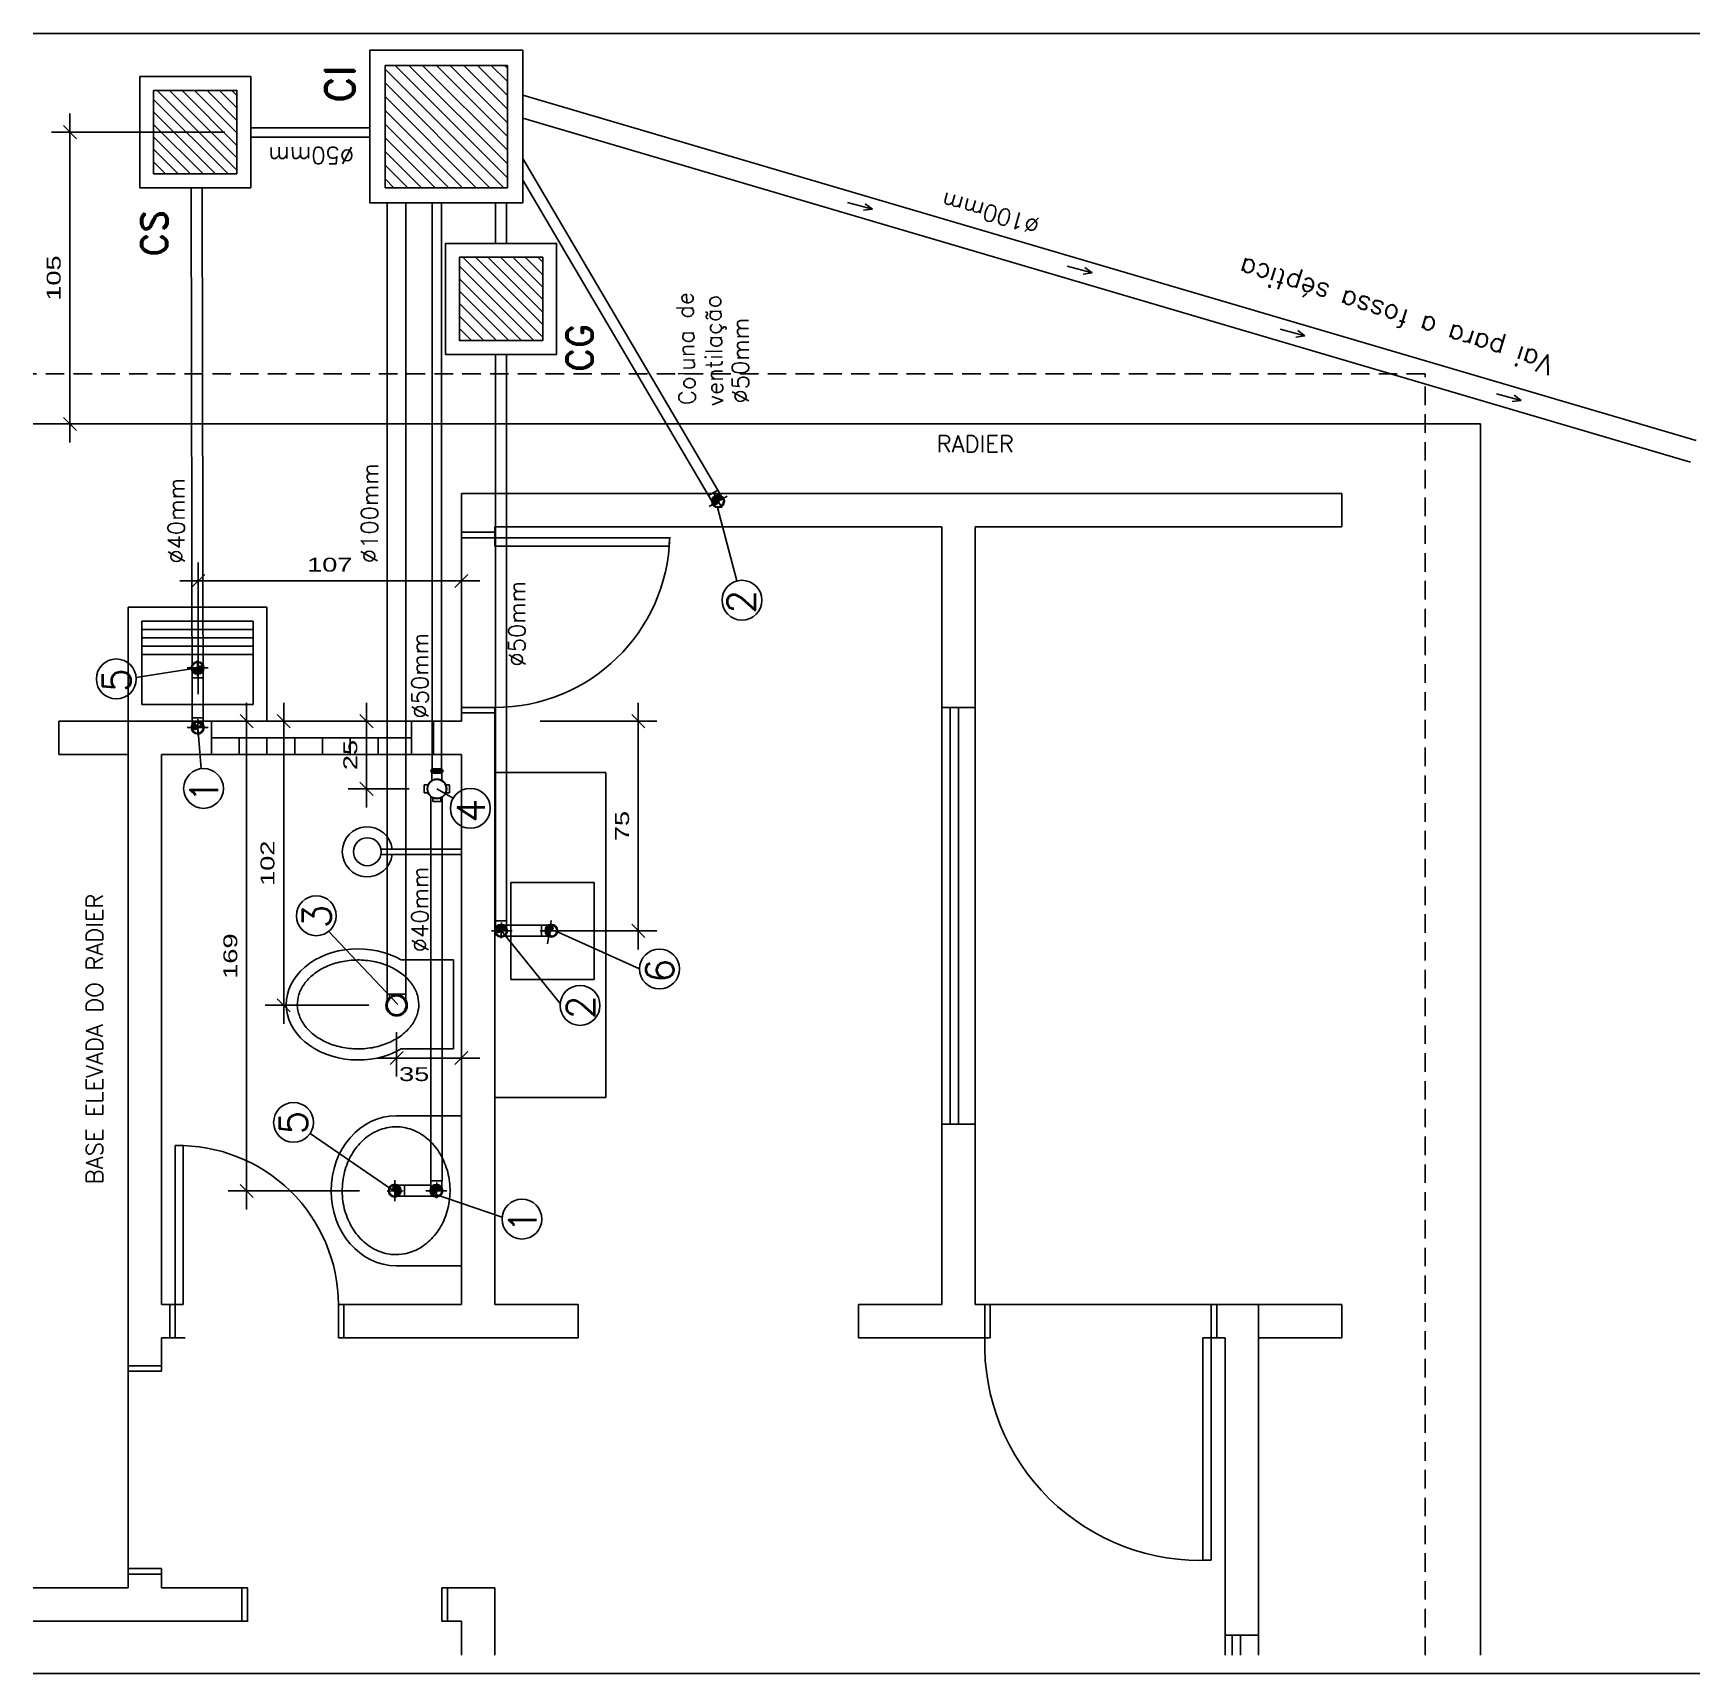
# Model space of a CAD drawing. Header units: millimetres. Extents: x 379 to 8329, y 269 to 4802.
# Drawn here: x 4837 to 5737, y 269 to 1154 of the extents above; entities that cross this region are included whole.
import ezdxf

# ---------------------------------------------------------------- set-up
doc = ezdxf.new("R2010")
doc.units = ezdxf.units.MM
doc.header["$LTSCALE"] = 20
doc.header["$MEASUREMENT"] = 0
doc.linetypes.add('DASHED', pattern=[0.75, 0.5, -0.25])
for name, color, linetype in [('1', 7, 'Continuous'), ('ARQ-2', 2, 'Continuous'), ('ARQ-SIMB', 2, 'Continuous'), ('Cotas', 7, 'Continuous'), ('FINA', 1, 'Continuous'), ('HID-2', 2, 'Continuous'), ('SAN-1', 1, 'Continuous'), ('SAN-SIMB', 2, 'Continuous'), ('SAN-TXT', 9, 'Continuous'), ('Texto', 2, 'Continuous'), ('TIGRECAD', 2, 'Continuous'), ('TINTERNO', 9, 'Continuous')]:
    doc.layers.add(name, color=color, linetype=linetype)
doc.styles.add('BUILD', font='romand.shx')
doc.styles.add('REGUA100', font='arial.ttf', dxfattribs={"width": 1.4})
doc.styles.add('ROMANS', font='romans.shx')
doc.dimstyles.new('ISO-25', dxfattribs={"dimscale": 5, "dimtxt": 1.5, "dimasz": 0.01, "dimexe": 2, "dimexo": 3, "dimgap": 0.98, "dimtad": 1, "dimrnd": 0.5, "dimtxsty": 'REGUA100', "dimblk1": 'COTATR', "dimblk2": 'COTATR', "dimsah": 1, "dimcen": 4, "dimdle": 4, "dimclrd": 1, "dimclre": 1, "dimclrt": 2, "dimaunit": 1, "dimadec": 0, "dimazin": 0, "dimtfac": 1, "dimtofl": 0, "dimtmove": 2, "dimatfit": 3, "dimldrblk": 'COTATR', "dimfxl": 1, "dimarcsym": 0})

# ---------------------------------------------------------------- blocks, each defined once
blk = doc.blocks.new('COTATR')
at = {"color": 6}
blk.add_line((-71, -71), (71, 71), dxfattribs=at)
at = {"color": 0, "linetype": 'ByBlock'}
blk.add_line((0, 0), (200, 0), dxfattribs=at)
blk = doc.blocks.new('*D209')
at = {"layer": '1', "color": 1, "lineweight": -2, "transparency": 16777216}
for p, q in [((5039.81, 782.88), (5006.8, 782.88)), ((5016.8, 746.39), (5016.8, 782.83)), ((5039.81, 746.34), (5006.8, 746.34))]:
    blk.add_line(p, q, dxfattribs=at)
at = {"layer": 'DEFPOINTS', "color": 0, "transparency": 16777216}
for p in [(5016.8, 782.88), (5054.81, 782.88), (5054.81, 746.34)]:
    blk.add_point(p, dxfattribs=at)
at = {"layer": '1', "color": 1, "lineweight": -2, "transparency": 16777216, "xscale": 0.05, "yscale": 0.05, "zscale": 0.05}
for p, rotation in [((5016.8, 782.88), 90), ((5016.8, 746.34), 270)]:
    blk.add_blockref('COTATR', p, dxfattribs=dict(at, rotation=rotation))
at = {"layer": '1', "color": 2, "transparency": 16777216, "insert": (5008.07, 764.61), "char_height": 7.5, "attachment_point": 5, "rotation": 90, "style": 'REGUA100'}
blk.add_mtext('25', dxfattribs=at)
blk = doc.blocks.new('*D210')
at = {"layer": '1', "color": 1, "lineweight": -2, "transparency": 16777216}
for p, q in [((4925.88, 797.45), (4925.88, 868.62)), ((5068.03, 797.45), (5068.03, 868.62)), ((4925.93, 858.62), (5067.98, 858.62))]:
    blk.add_line(p, q, dxfattribs=at)
at = {"layer": 'DEFPOINTS', "color": 0, "transparency": 16777216}
for p in [(5068.03, 858.62), (4925.88, 782.45), (5068.03, 782.45)]:
    blk.add_point(p, dxfattribs=at)
at = {"layer": '1', "color": 1, "lineweight": -2, "transparency": 16777216, "xscale": 0.05, "yscale": 0.05, "zscale": 0.05, "rotation": 180}
blk.add_blockref('COTATR', (4925.88, 858.62), dxfattribs=at)
at = {"layer": '1', "color": 1, "lineweight": -2, "transparency": 16777216, "xscale": 0.05, "yscale": 0.05, "zscale": 0.05}
blk.add_blockref('COTATR', (5068.03, 858.62), dxfattribs=at)
at = {"layer": '1', "color": 2, "transparency": 16777216, "insert": (4996.95, 867.35), "char_height": 7.5, "attachment_point": 5, "style": 'REGUA100'}
blk.add_mtext('107', dxfattribs=at)
blk = doc.blocks.new('*D211')
at = {"layer": '1', "color": 1, "lineweight": -2, "transparency": 16777216}
for p, q in [((5012.99, 782.88), (4942.01, 782.88)), ((4952.01, 529.28), (4952.01, 782.83)), ((5012.99, 529.23), (4942.01, 529.23))]:
    blk.add_line(p, q, dxfattribs=at)
at = {"layer": 'DEFPOINTS', "color": 0, "transparency": 16777216}
for p in [(4952.01, 782.88), (5027.99, 782.88), (5027.99, 529.23)]:
    blk.add_point(p, dxfattribs=at)
at = {"layer": '1', "color": 1, "lineweight": -2, "transparency": 16777216, "xscale": 0.05, "yscale": 0.05, "zscale": 0.05}
for p, rotation in [((4952.01, 782.88), 90), ((4952.01, 529.23), 270)]:
    blk.add_blockref('COTATR', p, dxfattribs=dict(at, rotation=rotation))
at = {"layer": '1', "color": 2, "transparency": 16777216, "insert": (4943.28, 656.05), "char_height": 7.5, "attachment_point": 5, "rotation": 90, "style": 'REGUA100'}
blk.add_mtext('169', dxfattribs=at)
blk = doc.blocks.new('*D212')
at = {"layer": '1', "color": 1, "lineweight": -2, "transparency": 16777216}
for p, q in [((5110.5, 782.88), (5173.59, 782.88)), ((5163.59, 669.74), (5163.59, 782.83)), ((5110.5, 669.69), (5173.59, 669.69))]:
    blk.add_line(p, q, dxfattribs=at)
at = {"layer": 'DEFPOINTS', "color": 0, "transparency": 16777216}
for p in [(5095.5, 782.88), (5163.59, 782.88), (5095.5, 669.69)]:
    blk.add_point(p, dxfattribs=at)
at = {"layer": '1', "color": 1, "lineweight": -2, "transparency": 16777216, "xscale": 0.05, "yscale": 0.05, "zscale": 0.05}
for p, rotation in [((5163.59, 782.88), 90), ((5163.59, 669.69), 270)]:
    blk.add_blockref('COTATR', p, dxfattribs=dict(at, rotation=rotation))
at = {"layer": '1', "color": 2, "transparency": 16777216, "insert": (5154.88, 726.28), "char_height": 7.5, "attachment_point": 5, "rotation": 90, "style": 'REGUA100'}
blk.add_mtext('75', dxfattribs=at)
blk = doc.blocks.new('*D213')
at = {"layer": '1', "color": 1, "lineweight": -2, "transparency": 16777216}
for p, q in [((5018.03, 782.88), (4962.07, 782.88)), ((4972.07, 629.55), (4972.07, 782.83)), ((5018.03, 629.5), (4962.07, 629.5))]:
    blk.add_line(p, q, dxfattribs=at)
at = {"layer": 'DEFPOINTS', "color": 0, "transparency": 16777216}
for p in [(4972.07, 782.88), (5033.03, 782.88), (5033.03, 629.5)]:
    blk.add_point(p, dxfattribs=at)
at = {"layer": '1', "color": 1, "lineweight": -2, "transparency": 16777216, "xscale": 0.05, "yscale": 0.05, "zscale": 0.05}
for p, rotation in [((4972.07, 782.88), 90), ((4972.07, 629.5), 270)]:
    blk.add_blockref('COTATR', p, dxfattribs=dict(at, rotation=rotation))
at = {"layer": '1', "color": 2, "transparency": 16777216, "insert": (4963.34, 706.19), "char_height": 7.5, "attachment_point": 5, "rotation": 90, "style": 'REGUA100'}
blk.add_mtext('102', dxfattribs=at)
blk = doc.blocks.new('*D214')
at = {"layer": '1', "color": 1, "lineweight": -2, "transparency": 16777216}
for p, q in [((5033.03, 614.96), (5033.03, 591.01)), ((5068.03, 614.96), (5068.03, 591.01)), ((5033.08, 601.01), (5067.98, 601.01))]:
    blk.add_line(p, q, dxfattribs=at)
at = {"layer": 'DEFPOINTS', "color": 0, "transparency": 16777216}
for p in [(5033.03, 629.96), (5068.03, 629.96), (5068.03, 601.01)]:
    blk.add_point(p, dxfattribs=at)
at = {"layer": '1', "color": 1, "lineweight": -2, "transparency": 16777216, "xscale": 0.05, "yscale": 0.05, "zscale": 0.05, "rotation": 180}
blk.add_blockref('COTATR', (5033.03, 601.01), dxfattribs=at)
at = {"layer": '1', "color": 1, "lineweight": -2, "transparency": 16777216, "xscale": 0.05, "yscale": 0.05, "zscale": 0.05}
blk.add_blockref('COTATR', (5068.03, 601.01), dxfattribs=at)
at = {"layer": '1', "color": 2, "transparency": 16777216, "insert": (5042.53, 592.28), "char_height": 7.5, "attachment_point": 5, "style": 'REGUA100'}
blk.add_mtext('35', dxfattribs=at)
blk = doc.blocks.new('*D215')
at = {"layer": '1', "color": 1, "lineweight": -2, "transparency": 16777216}
for p, q in [((4940.28, 1100.96), (4846.61, 1100.96)), ((4856.61, 1100.91), (4856.61, 943.43)), ((4940.28, 943.38), (4846.61, 943.38))]:
    blk.add_line(p, q, dxfattribs=at)
at = {"layer": 'DEFPOINTS', "color": 0, "transparency": 16777216}
for p in [(4955.28, 1100.96), (4856.61, 943.38), (4955.28, 943.38)]:
    blk.add_point(p, dxfattribs=at)
at = {"layer": '1', "color": 1, "lineweight": -2, "transparency": 16777216, "xscale": 0.05, "yscale": 0.05, "zscale": 0.05}
for p, rotation in [((4856.61, 1100.96), 90), ((4856.61, 943.38), 270)]:
    blk.add_blockref('COTATR', p, dxfattribs=dict(at, rotation=rotation))
at = {"layer": '1', "color": 2, "transparency": 16777216, "insert": (4847.88, 1022.17), "char_height": 7.5, "attachment_point": 5, "rotation": 90, "style": 'REGUA100'}
blk.add_mtext('105', dxfattribs=at)
blk = doc.blocks.new('j9n100s')
at = {"layer": 'TIGRECAD'}
for p, q in [((27.3, 50.8), (60, 50.8)), ((27.3, -50.8), (60, -50.8))]:
    blk.add_line(p, q, dxfattribs=at)
blk.add_circle((0, 0), 53.2, dxfattribs=at)
for start, end in [(61.78498, 298.21502), (298.21502, 61.78498)]:
    blk.add_arc((0, 0), 57.7, start, end, dxfattribs=at)
at = {"layer": 'TINTERNO'}
blk.add_line((60, -50.8), (60, 50.8), dxfattribs=at)
blk.add_circle((0, 0), 51, dxfattribs=at)
blk = doc.blocks.new('csn105cp')
at = {"layer": 'TIGRECAD'}
for p, q in [((-68.8, -21.8), (-68.8, 21.8)), ((-49, 21.8), (-68.8, 21.8)), ((21.8, 68.8), (-21.8, 68.8)), ((-21.8, 49), (-21.8, 68.8)), ((21.8, 49), (21.8, 68.8)), ((45.3, 27.1), (84.9, 27.1)), ((85.2, 27.3), (84.9, 27.1)), ((89.7, 27.3), (85.2, 27.3)), ((91, 30.9), (90.7, 28.3)), ((100.7, 31.8), (92, 31.8)), ((92, -30.8), (92, 30.8)), ((100.7, 30.8), (100.7, -30.8)), ((101.7, 31.1), (102.5, 28.1)), ((107.8, 27.3), (103.4, 27.3)), ((107.8, -27.4), (107.8, 27.3)), ((-49, -21.8), (-68.8, -21.8)), ((-21.8, -49), (-21.8, -68.8)), ((21.8, -68.8), (-21.8, -68.8)), ((21.8, -49), (21.8, -68.8)), ((45.3, -27.2), (84.9, -27.2)), ((85.2, -27.4), (84.9, -27.2)), ((89.7, -27.4), (85.2, -27.4)), ((91, -30.9), (90.7, -28.3)), ((100.7, -31.8), (92, -31.8)), ((101.7, -31.1), (102.5, -28.1)), ((107.8, -27.4), (103.4, -27.4))]:
    blk.add_line(p, q, dxfattribs=at)
blk.add_circle((0, 0), 52.8, dxfattribs=at)
for centre, radius, start, end in [((-49, 23.3), 1.5, 270, 334.58969), ((-23.3, 49), 1.5, 295.41031, 0), ((23.3, 49), 1.5, 180, 244.58969), ((89.7, 28.4), 1, 270, 355), ((92, 30.8), 1, 90, 175), ((100.7, 30.8), 1, 15, 90), ((103.4, 28.4), 1, 195, 270), ((-49, -23.3), 1.5, 25.41031, 90), ((-23.3, -49), 1.5, 0, 64.58969), ((23.3, -49), 1.5, 115.41031, 180), ((89.7, -28.4), 1, 5, 90), ((92, -30.8), 1, 185, 270), ((100.7, -30.8), 1, 270, 345), ((103.4, -28.4), 1, 90, 165)]:
    blk.add_arc(centre, radius, start, end, dxfattribs=at)
at = {"layer": 'TINTERNO'}
for p, q in [((84.9, 27.1), (84.9, 0)), ((84.9, -27.2), (84.9, 0)), ((85.2, 27.3), (85.2, 0)), ((85.2, -27.4), (85.2, 0)), ((90.7, 27.3), (90.7, -27.4)), ((102.7, 27.3), (102.7, -27.4))]:
    blk.add_line(p, q, dxfattribs=at)
blk.add_circle((0, 0), 50.8, dxfattribs=at)

msp = doc.modelspace()

# ---------------------------------------------------------------- hatches: boundary and pattern name
at = {"layer": 'FINA'}
h = msp.add_hatch(dxfattribs=at)
h.set_pattern_fill('ANSI31', color=256, scale=1.65, angle=180, style=0)
h.set_pattern_definition([(315, (26618.295, 7563.2864), (-3.7043556, -3.7043556), [])])
h.paths.add_polyline_path([(5092.895, 1070.961), (5092.895, 1136.961), (5026.895, 1136.961), (5026.895, 1070.961)])
h = msp.add_hatch(dxfattribs=at)
h.set_pattern_fill('ANSI31', color=256, scale=1.5, style=0)
h.set_pattern_definition([(135, (-14558.917, -4866.204), (3.367596, 3.367596), [])])
h.paths.add_polyline_path([(4901.818, 1123.461), (4901.818, 1078.461), (4946.818, 1078.461), (4946.818, 1123.461)])
h = msp.add_hatch(dxfattribs=at)
h.set_pattern_fill('ANSI31', color=256, scale=1.5, style=0)
h.set_pattern_definition([(135, (-14393.746, -4956.262), (3.367596, 3.367596), [])])
h.paths.add_polyline_path([(5066.989, 1033.403), (5066.989, 988.403), (5111.989, 988.403), (5111.989, 1033.403)])

# ---------------------------------------------------------------- linework, layer by layer
at = {"layer": '1', "color": 2}
for p, q in [((5101.145, 1120.94), (5734.963, 934.379)), ((5101.145, 1108.434), (5731.818, 922.799)), ((4954.318, 1103.303), (5018.645, 1103.303)), ((4954.318, 1098.315), (5018.645, 1098.315)), ((5206.618, 907.714), (5101.145, 1086.645)), ((5201.443, 904.796), (5101.145, 1074.95)), ((4922.168, 1070.961), (4922.589, 780.506)), ((4928.108, 1070.961), (4928.53, 781.377)), ((5027.947, 635.496), (5027.947, 1062.711)), ((5038.088, 635.496), (5038.088, 1062.711)), ((5052.298, 757.116), (5052.298, 1062.711)), ((5057.285, 757.116), (5057.285, 1062.711)), ((5086.388, 1040.903), (5086.379, 1062.711)), ((5092.328, 1040.903), (5092.319, 1062.711)), ((5086.497, 675.116), (5086.406, 980.903)), ((5092.437, 675.094), (5092.346, 980.903)), ((5051.568, 534.699), (5051.568, 742.426)), ((5057.568, 534.699), (5057.568, 742.068)), ((5111.315, 666.754), (5091.055, 666.754)), ((5111.279, 672.694), (5091.252, 672.694))]:
    msp.add_line(p, q, dxfattribs=at)
at = {"layer": '1', "color": 1, "linetype": 'DASHED'}
for p, q in [((5588.527, 970.38), (4836.833, 970.38)), ((5588.527, 278.615), (5588.527, 970.38))]:
    msp.add_line(p, q, dxfattribs=at)
at = {"layer": '1', "color": 1}
for p, q in [((4836.833, 943.38), (5618.527, 943.38)), ((5543.527, 905.88), (5068.027, 905.88)), ((5068.027, 905.88), (5068.027, 881.88)), ((5327.527, 887.88), (5086.027, 887.88)), ((5086.027, 887.88), (5086.027, 881.88)), ((5086.027, 884.88), (5086.027, 881.88)), ((5327.527, 790.38), (5327.527, 887.88)), ((5345.527, 790.38), (5345.527, 887.88)), ((5543.527, 887.88), (5345.527, 887.88)), ((5068.027, 881.88), (5068.027, 790.38)), ((5086.027, 881.88), (5086.027, 877.38)), ((5180.522, 881.88), (5086.027, 881.88)), ((5180.29, 877.38), (5086.027, 877.38)), ((5180.29, 877.38), (5180.522, 881.88)), ((4888.027, 782.88), (4888.027, 844.38)), ((4888.027, 844.38), (4963.027, 844.38)), ((4963.027, 782.88), (4963.027, 844.38)), ((4895.527, 791.88), (4895.527, 836.88)), ((4895.527, 836.88), (4955.527, 836.88)), ((4895.527, 832.38), (4955.527, 832.38)), ((4955.527, 791.88), (4955.527, 836.88)), ((4895.527, 827.88), (4955.527, 827.88)), ((4895.527, 823.38), (4955.527, 823.38)), ((4895.527, 818.88), (4955.527, 818.88)), ((4895.527, 791.88), (4955.527, 791.88)), ((5068.027, 787.38), (5068.027, 782.88)), ((5068.027, 787.38), (5068.027, 782.88)), ((5086.027, 787.38), (5086.027, 467.88)), ((5327.527, 790.38), (5327.527, 565.38)), ((5332.027, 790.38), (5332.027, 565.38)), ((5336.527, 790.38), (5336.527, 565.38)), ((5345.527, 565.38), (5345.527, 790.38)), ((4906.027, 782.88), (4850.527, 782.88)), ((4850.527, 764.88), (4850.527, 782.88)), ((4933.027, 782.88), (4888.027, 782.88)), ((4933.027, 782.88), (4888.027, 782.88)), ((5053.027, 782.88), (4933.027, 782.88)), ((5053.027, 782.88), (4933.027, 782.88)), ((5068.027, 782.88), (5053.027, 782.88)), ((5068.027, 782.88), (5053.027, 782.88)), ((4933.027, 773.88), (5041.027, 773.88)), ((4933.027, 773.88), (5041.027, 773.88)), ((4948.027, 764.88), (4948.027, 773.88)), ((4948.027, 764.88), (4948.027, 773.88)), ((4963.027, 764.88), (4963.027, 773.88)), ((4963.027, 764.88), (4963.027, 773.88)), ((4978.027, 764.88), (4978.027, 773.88)), ((4978.027, 764.88), (4978.027, 773.88)), ((4993.027, 764.88), (4993.027, 773.88)), ((4993.027, 764.88), (4993.027, 773.88)), ((5008.027, 764.88), (5008.027, 773.88)), ((5023.027, 764.88), (5023.027, 773.88)), ((5038.027, 764.88), (5038.027, 773.88)), ((5038.027, 764.88), (5038.027, 773.88)), ((4888.027, 764.88), (4850.527, 764.88)), ((4888.027, 764.88), (4888.027, 434.88)), ((4933.027, 764.88), (4906.027, 764.88)), ((4906.027, 764.88), (4906.027, 467.88)), ((4933.027, 764.88), (4906.027, 764.88)), ((4933.027, 764.88), (5053.027, 764.88)), ((4933.027, 764.88), (5053.027, 764.88)), ((5068.027, 764.88), (5068.027, 467.88)), ((5146.027, 755.13), (5086.027, 755.13)), ((5146.027, 579.63), (5146.027, 755.13)), ((5024.555, 713.88), (5068.027, 713.88)), ((5024.555, 710.88), (5068.027, 710.88)), ((5139.8, 695.88), (5094.8, 695.88)), ((5094.8, 643.38), (5094.8, 695.88)), ((5139.8, 643.38), (5139.8, 695.88)), ((5035.492, 653.964), (5063.782, 653.964)), ((5063.782, 605.964), (5063.782, 653.964)), ((5139.8, 643.38), (5094.8, 643.38)), ((5035.492, 605.964), (5063.782, 605.964)), ((5146.027, 579.63), (5086.027, 579.63)), ((5032.777, 569.88), (5068.027, 569.88)), ((5327.527, 467.88), (5327.527, 565.38)), ((5345.527, 565.38), (5345.527, 467.88)), ((4917.688, 553.621), (4913.527, 553.72)), ((4913.527, 553.72), (4913.527, 467.88)), ((4917.688, 553.621), (4917.688, 467.88)), ((5032.777, 488.88), (5068.027, 488.88)), ((4910.527, 449.88), (4910.527, 467.88)), ((4913.527, 467.88), (4910.527, 467.88)), ((4913.188, 467.88), (4917.688, 467.88)), ((5068.027, 467.88), (5004.616, 467.88)), ((5131.027, 467.88), (5086.027, 467.88)), ((5131.027, 467.88), (5131.027, 449.88)), ((5282.527, 467.88), (5282.527, 449.88)), ((5350.702, 467.88), (5345.527, 467.88)), ((5478.952, 467.88), (5353.702, 467.88)), ((5473.027, 449.88), (5473.027, 467.88)), ((5473.027, 467.88), (5476.027, 467.88)), ((5543.527, 449.88), (5543.527, 467.88)), ((4906.027, 434.88), (4906.027, 449.88)), ((5131.027, 449.88), (5004.616, 449.88)), ((5350.702, 449.88), (5282.527, 449.88)), ((5468.527, 449.88), (5468.527, 329.959)), ((5473.027, 449.88), (5468.527, 449.88)), ((5473.027, 449.88), (5473.027, 329.88)), ((5473.027, 449.88), (5476.027, 449.88)), ((4888.027, 431.88), (4888.027, 329.88)), ((4888.027, 325.38), (4888.027, 329.88)), ((4888.027, 322.38), (4888.027, 325.38)), ((5468.527, 329.959), (5473.027, 329.88)), ((5473.027, 329.88), (5468.527, 329.88)), ((4888.027, 314.88), (4888.027, 322.38)), ((4906.027, 314.88), (4906.027, 322.38)), ((4888.027, 314.88), (4836.833, 314.88)), ((4949.527, 314.88), (4906.027, 314.88)), ((4949.527, 296.88), (4949.527, 314.88)), ((4952.527, 296.88), (4952.527, 314.88)), ((5060.527, 314.88), (5057.527, 314.88)), ((5086.027, 314.88), (5086.027, 278.615)), ((4949.527, 296.88), (4836.833, 296.88)), ((5060.527, 296.88), (5057.527, 296.88)), ((5068.027, 296.88), (5068.027, 278.615)), ((5498.527, 289.38), (5498.527, 278.615)), ((5736.833, 268.615), (4836.833, 268.615)), ((5736.833, 268.615), (4836.833, 268.615))]:
    msp.add_line(p, q, dxfattribs=at)
at = {"layer": '1'}
for p, q in [((5068.027, 905.88), (5068.027, 782.88)), ((5345.527, 905.88), (5068.027, 905.88)), ((4888.027, 782.88), (4888.027, 314.88)), ((5068.027, 782.88), (4888.027, 782.88)), ((5498.527, 467.88), (5345.527, 467.88)), ((5498.527, 278.615), (5498.527, 467.88)), ((4888.027, 314.88), (4836.833, 314.88))]:
    msp.add_line(p, q, dxfattribs=at)
at = {"layer": '1', "color": 1}
msp.add_circle((5017.207, 712.38), 7.5, dxfattribs=at)
msp.add_arc((5017.207, 712.38), 13.5, 6.37937, 353.62063, dxfattribs=at)
for centre, major_axis, ratio, start_param, end_param in [((5012.215, 629.964), (-38.796, 0), 0.7732852, 4.0688879, 8.4974827), ((5032.777, 529.38), (0, -40.5), 0.8669906, 3.1415927, 6.2831853)]:
    msp.add_ellipse(centre, major_axis=major_axis, ratio=ratio, start_param=start_param, end_param=end_param, dxfattribs=at)
for points, knots in [([(5045.01, 629.964), (5045.01, 631.916), (5044.679, 633.869), (5043.336, 637.723), (5042.321, 639.623), (5039.599, 643.245), (5037.892, 644.963), (5033.864, 648.051), (5031.544, 649.419), (5026.455, 651.661), (5023.686, 652.534), (5017.917, 653.696), (5014.916, 653.983), (5008.922, 653.943), (5005.93, 653.615), (5000.191, 652.378), (4997.446, 651.469), (4992.416, 649.163), (4990.132, 647.767), (4986.184, 644.634), (4984.521, 642.899), (4981.889, 639.254), (4980.92, 637.346), (4979.667, 633.485), (4979.38, 631.531), (4979.467, 627.628), (4979.842, 625.676), (4981.274, 621.83), (4982.336, 619.937), (4985.147, 616.34), (4986.899, 614.64), (4991.006, 611.598), (4993.361, 610.259), (4998.507, 608.082), (5001.298, 607.245), (5007.097, 606.16), (5010.105, 605.913), (5016.096, 606.033), (5019.08, 606.401), (5024.785, 607.713), (5027.506, 608.658), (5032.475, 611.027), (5034.722, 612.45), (5038.589, 615.627), (5040.208, 617.379), (5042.749, 621.046), (5043.673, 622.96), (5044.76, 626.573), (5045.01, 628.269), (5045.01, 629.964)], [0, 0, 0, 0, 0.2632406, 0.2632406, 0.5264812, 0.5264812, 0.7897218, 0.7897218, 1.0529624, 1.0529624, 1.316203, 1.316203, 1.5794436, 1.5794436, 1.8426842, 1.8426842, 2.1059248, 2.1059248, 2.3691654, 2.3691654, 2.632406, 2.632406, 2.8956466, 2.8956466, 3.1588872, 3.1588872, 3.4221278, 3.4221278, 3.6853683, 3.6853683, 3.9486089, 3.9486089, 4.2118495, 4.2118495, 4.4750901, 4.4750901, 4.7383307, 4.7383307, 5.0015713, 5.0015713, 5.2648119, 5.2648119, 5.5280525, 5.5280525, 5.7912931, 5.7912931, 6.0545337, 6.0545337, 6.2831853, 6.2831853, 6.2831853, 6.2831853]), ([(5032.777, 494.88), (5034.678, 494.88), (5036.579, 495.102), (5041.237, 496.204), (5043.959, 497.355), (5049.047, 500.589), (5051.412, 502.673), (5055.542, 507.625), (5057.304, 510.493), (5060.026, 516.758), (5060.985, 520.153), (5061.982, 527.139), (5062.022, 530.728), (5061.177, 537.744), (5060.292, 541.169), (5057.705, 547.518), (5056.003, 550.442), (5051.975, 555.523), (5049.652, 557.679), (5044.625, 561.067), (5041.924, 562.299), (5036.373, 563.781), (5033.523, 564.033), (5027.871, 563.551), (5025.068, 562.816), (5019.717, 560.386), (5017.17, 558.688), (5012.573, 554.431), (5010.525, 551.872), (5007.154, 546.103), (5005.833, 542.896), (5004.074, 536.136), (5003.636, 532.586), (5003.695, 525.496), (5004.192, 521.957), (5006.063, 515.242), (5007.436, 512.068), (5010.898, 506.382), (5012.985, 503.873), (5017.644, 499.725), (5020.215, 498.087), (5025.598, 495.779), (5028.41, 495.107), (5031.751, 494.897), (5032.264, 494.88), (5032.777, 494.88)], [0, 0, 0, 0, 0.2022629, 0.2022629, 0.5035791, 0.5035791, 0.8048954, 0.8048954, 1.1062116, 1.1062116, 1.4075279, 1.4075279, 1.7088441, 1.7088441, 2.0101604, 2.0101604, 2.3114766, 2.3114766, 2.6127929, 2.6127929, 2.9141091, 2.9141091, 3.2154254, 3.2154254, 3.5167416, 3.5167416, 3.8180579, 3.8180579, 4.1193741, 4.1193741, 4.4206904, 4.4206904, 4.7220066, 4.7220066, 5.0233229, 5.0233229, 5.3246391, 5.3246391, 5.6259554, 5.6259554, 5.9272716, 5.9272716, 6.2285879, 6.2285879, 6.2831853, 6.2831853, 6.2831853, 6.2831853])]:
    msp.add_open_spline(points, degree=3, knots=knots, dxfattribs=at)
msp.add_solid([(5068.077, 782.872), (5068.077, 782.889), (5068.027, 782.88)], dxfattribs=at)
at = {"layer": 'ARQ-2', "color": 1, "linetype": 'Continuous'}
for p, q in [((5063.616, 741.356), (5054.812, 746.336)), ((4996.123, 669.713), (5033.778, 629.964))]:
    msp.add_line(p, q, dxfattribs=at)
for centre in [(5072.854, 735.84), (4989.659, 677.836)]:
    msp.add_circle(centre, 10.76, dxfattribs=at)
at = {"layer": 'ARQ-SIMB', "color": 2}
for p, q in [((5201.443, 904.796), (5206.618, 907.714)), ((5203.218, 901.65), (5201.443, 904.796)), ((5201.767, 898.857), (5211.561, 904.379)), ((5203.618, 901.74), (5206.529, 900.928)), ((5203.622, 901.424), (5206.395, 900.651)), ((5203.646, 902.046), (5206.609, 901.22)), ((5203.66, 901.099), (5206.202, 900.39)), ((5203.704, 902.345), (5206.636, 901.527)), ((5203.738, 900.763), (5205.934, 900.15)), ((5203.792, 902.635), (5206.659, 901.835)), ((5203.909, 902.917), (5206.738, 902.128)), ((5204.056, 903.19), (5206.868, 902.406)), ((5204.237, 903.454), (5207.053, 902.669)), ((5204.454, 903.708), (5207.306, 902.913)), ((5208.769, 898.158), (5204.577, 905.593)), ((5204.714, 903.95), (5207.657, 903.13)), ((5205.027, 904.178), (5208.221, 903.287)), ((5208.393, 904.565), (5206.618, 907.714)), ((5116.596, 675.361), (5114.63, 662.766)), ((5114.892, 672.716), (5111.279, 672.694)), ((5111.279, 672.694), (5111.315, 666.754)), ((5114.93, 666.776), (5111.315, 666.754)), ((5120.679, 669.63), (5112.144, 669.578)), ((5113.595, 669.89), (5115.954, 667.56)), ((5113.608, 669.452), (5116.354, 666.739)), ((5113.637, 670.275), (5115.811, 668.128)), ((5113.708, 668.927), (5115.828, 666.833)), ((5113.718, 670.621), (5115.825, 668.54)), ((5113.831, 670.935), (5115.911, 668.88)), ((5113.971, 671.223), (5116.047, 669.172)), ((5114.038, 668.176), (5115.073, 667.153)), ((5114.135, 671.487), (5116.224, 669.423)), ((5114.321, 671.728), (5116.439, 669.637)), ((5114.53, 671.948), (5116.695, 669.809)), ((5114.76, 672.147), (5116.948, 669.985)), ((5115.012, 672.323), (5117.162, 670.2)), ((5115.288, 672.477), (5117.336, 670.453)), ((5115.589, 672.605), (5117.467, 670.751)), ((5115.92, 672.704), (5117.542, 671.102)), ((5116.287, 672.768), (5117.53, 671.54)), ((5116.7, 672.786), (5117.237, 672.255))]:
    msp.add_line(p, q, dxfattribs=at)
at = {"layer": 'ARQ-SIMB', "color": 1}
for p, q in [((5216.838, 858.635), (5206.403, 898.197)), ((5089.566, 669.964), (5121.407, 630.513)), ((4986.276, 560.212), (5031.783, 529.149)), ((5052.553, 527.953), (5090.041, 515.125))]:
    msp.add_line(p, q, dxfattribs=at)
at = {"layer": 'ARQ-SIMB', "color": 2}
for centre, radius in [((5206.645, 901.617), 3.428), ((5206.645, 901.617), 3.03), ((5116.622, 669.757), 3.428), ((5116.622, 669.757), 3.03)]:
    msp.add_circle(centre, radius, dxfattribs=at)
at = {"layer": 'ARQ-SIMB', "color": 1}
for centre in [(5219.582, 848.231), (5132.112, 629.43), (4977.39, 566.279), (5100.746, 514.042)]:
    msp.add_circle(centre, 10.76, dxfattribs=at)
at = {"layer": 'ARQ-SIMB', "color": 2}
for centre, radius, start, end in [((5204.951, 901.519), 1.684, 236.026993, 3.509374), ((5208.411, 901.516), 1.781, 61.519542, 176.604701), ((5117.585, 668.274), 1.781, 123.160346, 238.245504), ((5115.866, 671.276), 1.684, 296.255673, 63.738054)]:
    msp.add_arc(centre, radius, start, end, dxfattribs=at)
at = {"layer": 'Cotas', "color": 1}
for p, q in [((5618.527, 943.38), (5618.527, 278.615)), ((5543.527, 887.88), (5543.527, 905.88)), ((5543.527, 887.88), (5543.527, 905.88)), ((5068.027, 884.88), (5068.027, 881.88)), ((5086.027, 884.88), (5068.027, 884.88)), ((5086.027, 881.88), (5068.027, 881.88)), ((5086.027, 790.38), (5068.027, 790.38)), ((5068.027, 787.38), (5068.027, 790.38)), ((5068.027, 787.38), (5068.027, 790.38)), ((5086.027, 790.38), (5068.027, 790.38)), ((5086.027, 787.38), (5068.027, 787.38)), ((5086.027, 787.38), (5068.027, 787.38)), ((5086.027, 787.38), (5086.027, 790.38)), ((5086.027, 787.38), (5086.027, 790.38)), ((5345.527, 790.38), (5327.527, 790.38)), ((4933.027, 764.88), (4933.027, 782.88)), ((4933.027, 764.88), (4933.027, 782.88)), ((5041.027, 764.88), (5041.027, 782.88)), ((5053.027, 764.88), (5053.027, 782.88)), ((5053.027, 764.88), (5053.027, 782.88)), ((5053.027, 764.88), (5068.027, 764.88)), ((5053.027, 764.88), (5068.027, 764.88)), ((5345.527, 565.38), (5327.527, 565.38)), ((4906.027, 467.88), (4910.527, 467.88)), ((4913.527, 467.88), (4913.527, 449.88)), ((5001.616, 467.88), (5001.616, 449.88)), ((5001.616, 467.88), (5004.616, 467.88)), ((5004.616, 467.88), (5004.616, 449.88)), ((5327.527, 467.88), (5282.527, 467.88)), ((5350.702, 467.88), (5353.702, 467.88)), ((5350.702, 467.88), (5350.702, 449.88)), ((5353.702, 467.88), (5353.702, 449.88)), ((5473.027, 449.88), (5473.027, 467.88)), ((5476.027, 449.88), (5476.027, 467.88)), ((5543.527, 467.88), (5476.027, 467.88)), ((4906.027, 449.88), (4915.777, 449.88)), ((4906.027, 449.88), (4910.527, 449.88)), ((4910.527, 449.88), (4913.527, 449.88)), ((4915.777, 449.88), (4918.777, 449.88)), ((5001.616, 449.88), (5004.616, 449.88)), ((5353.702, 449.88), (5350.702, 449.88)), ((5480.527, 449.88), (5476.027, 449.88)), ((5480.527, 449.88), (5480.527, 289.38)), ((5498.527, 289.38), (5498.527, 449.88)), ((5543.527, 449.88), (5498.527, 449.88)), ((4888.027, 434.88), (4888.027, 431.88)), ((4888.027, 434.88), (4906.027, 434.88)), ((4906.027, 434.88), (4906.027, 431.88)), ((4888.027, 431.88), (4906.027, 431.88)), ((4888.027, 325.38), (4906.027, 325.38)), ((4906.027, 322.38), (4906.027, 325.38)), ((4888.027, 322.38), (4906.027, 322.38)), ((4952.527, 314.88), (4949.527, 314.88)), ((5057.527, 296.88), (5057.527, 314.88)), ((5086.027, 314.88), (5060.527, 314.88)), ((5060.527, 296.88), (5060.527, 314.88)), ((4952.938, 296.88), (4949.527, 296.88)), ((5068.027, 296.88), (5060.527, 296.88)), ((5480.527, 289.38), (5480.527, 278.615)), ((5498.527, 289.38), (5480.527, 289.38)), ((5484.277, 289.38), (5484.277, 278.615)), ((5488.777, 289.38), (5488.777, 278.615))]:
    msp.add_line(p, q, dxfattribs=at)
for centre, radius, start, end in [((5086.461, 884.476), 94.097, 269.771985, 358.636568), ((4915.424, 467.547), 86.193, 0.221466, 91.260848), ((5467.198, 446.286), 116.552, 178.232975, 272.866446)]:
    msp.add_arc(centre, radius, start, end, dxfattribs=at)
at = {"layer": 'HID-2', "color": 1}
for p, q in [((4892.372, 806.556), (4925.43, 811.686)), ((4925.74, 779.423), (4927.473, 757.245)), ((5118.665, 669.618), (5164.272, 649.107))]:
    msp.add_line(p, q, dxfattribs=at)
at = {"layer": 'HID-2', "color": 2}
for p, q in [((4931.185, 811.682), (4919.942, 811.69)), ((4925.292, 808.662), (4922.565, 811.394)), ((4924.767, 808.76), (4922.662, 810.868)), ((4924.014, 809.085), (4922.986, 810.115)), ((4925.731, 808.652), (4923.388, 810.999)), ((4926.115, 808.696), (4923.956, 810.858)), ((4926.46, 808.779), (4924.368, 810.874)), ((4926.774, 808.894), (4924.708, 810.963)), ((4927.061, 809.035), (4924.999, 811.1)), ((4927.324, 809.2), (4925.249, 811.279)), ((4925.433, 815.734), (4925.426, 807.199)), ((4927.565, 809.388), (4925.462, 811.494)), ((4927.783, 809.598), (4925.633, 811.752)), ((4927.981, 809.829), (4925.807, 812.006)), ((4928.156, 810.082), (4926.021, 812.221)), ((4928.308, 810.359), (4926.274, 812.396)), ((4928.435, 810.661), (4926.57, 812.528)), ((4928.532, 810.992), (4926.921, 812.605)), ((4928.594, 811.359), (4927.359, 812.596)), ((4928.609, 811.772), (4928.076, 812.306)), ((4922.609, 809.97), (4922.606, 806.356)), ((4928.546, 806.351), (4922.606, 806.356)), ((4928.549, 809.964), (4928.546, 806.351)), ((4922.624, 784.758), (4928.564, 784.754)), ((4925.737, 775.376), (4925.743, 783.911)), ((4919.985, 779.428), (4931.228, 779.419)), ((4922.561, 779.337), (4923.094, 778.803)), ((4922.576, 779.751), (4923.811, 778.514)), ((4922.638, 780.117), (4924.249, 778.504)), ((4922.735, 780.449), (4924.6, 778.581)), ((4922.862, 780.751), (4924.896, 778.713)), ((4923.014, 781.027), (4925.149, 778.889)), ((4923.189, 781.281), (4925.363, 779.104)), ((4923.387, 781.512), (4925.537, 779.358)), ((4923.605, 781.721), (4925.708, 779.615)), ((4923.846, 781.909), (4925.921, 779.831)), ((4925.877, 782.447), (4928.605, 779.715))]:
    msp.add_line(p, q, dxfattribs=at)
at = {"layer": 'HID-2', "color": 1}
for centre in [(4881.645, 805.719), (4928.759, 746.569), (5175.031, 649.107)]:
    msp.add_circle(centre, 10.76, dxfattribs=at)
at = {"layer": 'HID-2', "color": 2}
for centre, radius in [((4925.581, 811.678), 3.428), ((4925.581, 811.678), 3.03), ((4925.589, 779.431), 3.428), ((4925.589, 779.431), 3.03)]:
    msp.add_circle(centre, radius, dxfattribs=at)
for centre, radius, start, end in [((4924.093, 812.634), 1.781, 212.060782, 327.145941), ((4927.104, 810.931), 1.684, 26.568233, 154.050613), ((4924.066, 780.179), 1.684, 206.568233, 334.050613), ((4927.077, 778.476), 1.781, 32.060782, 147.145941)]:
    msp.add_arc(centre, radius, start, end, dxfattribs=at)
at = {"layer": 'SAN-1', "color": 2}
for p, q in [((5205.413, 904.384), (5209.132, 903.347)), ((5205.919, 904.558), (5208.789, 903.757)), ((5206.735, 904.645), (5208.136, 904.254)), ((5086.483, 671.504), (5086.497, 675.116)), ((5086.497, 675.116), (5092.437, 675.094)), ((5092.423, 671.479), (5092.437, 675.094)), ((5084.255, 669.729), (5095.498, 669.686)), ((5086.417, 669.695), (5086.949, 669.16)), ((5086.434, 670.109), (5087.665, 668.868)), ((5086.497, 670.475), (5088.103, 668.857)), ((5086.595, 670.806), (5088.454, 668.933)), ((5086.723, 671.108), (5088.751, 669.064)), ((5086.876, 671.384), (5089.004, 669.239)), ((5087.052, 671.637), (5089.219, 669.453)), ((5087.25, 671.867), (5089.394, 669.707)), ((5087.469, 672.076), (5089.566, 669.964)), ((5087.71, 672.263), (5089.779, 670.179)), ((5087.974, 672.428), (5090.03, 670.356)), ((5088.261, 672.569), (5090.321, 670.493)), ((5088.575, 672.682), (5090.661, 670.581)), ((5088.921, 672.764), (5091.073, 670.595)), ((5089.305, 672.807), (5091.641, 670.453)), ((5089.582, 665.724), (5089.614, 674.259)), ((5089.744, 672.795), (5092.463, 670.055)), ((5032.706, 532.358), (5031.104, 530.736)), ((5032.338, 532.417), (5031.11, 531.174)), ((5033.038, 532.263), (5031.183, 530.385)), ((5033.341, 532.138), (5031.317, 530.09)), ((5031.925, 532.43), (5031.395, 531.893)), ((5033.618, 531.988), (5031.494, 529.838)), ((5033.873, 531.815), (5031.711, 529.626)), ((5034.105, 531.619), (5031.966, 529.454)), ((5031.998, 535.006), (5032.066, 523.764)), ((5034.316, 531.401), (5032.225, 529.284)), ((5034.506, 531.162), (5032.442, 529.073)), ((5033.734, 532.382), (5037.346, 532.404)), ((5037.346, 532.404), (5037.383, 526.464)), ((5051.549, 531.087), (5051.568, 534.699)), ((5051.568, 534.699), (5057.508, 534.668)), ((5052.118, 531.219), (5054.282, 529.033)), ((5052.316, 531.449), (5054.457, 529.286)), ((5052.536, 531.658), (5054.63, 529.543)), ((5052.777, 531.845), (5054.843, 529.757)), ((5053.041, 532.009), (5055.094, 529.934)), ((5053.329, 532.149), (5055.385, 530.071)), ((5053.643, 532.262), (5055.726, 530.158)), ((5053.989, 532.344), (5056.138, 530.172)), ((5054.373, 532.386), (5056.706, 530.029)), ((5054.64, 525.303), (5054.684, 533.838)), ((5054.812, 532.374), (5057.527, 529.63)), ((5055.337, 532.274), (5057.433, 530.156)), ((5056.088, 531.945), (5057.112, 530.911)), ((5057.489, 531.054), (5057.508, 534.668)), ((5027.985, 529.226), (5036.52, 529.278)), ((5035.058, 529.134), (5032.344, 526.388)), ((5034.673, 530.9), (5032.622, 528.824)), ((5035.065, 529.573), (5032.734, 527.214)), ((5034.816, 530.614), (5032.761, 528.534)), ((5034.933, 530.301), (5032.852, 528.195)), ((5034.963, 528.608), (5032.87, 526.488)), ((5035.018, 529.957), (5032.871, 527.783)), ((5034.643, 527.853), (5033.621, 526.818)), ((5033.768, 526.442), (5037.383, 526.464)), ((5048.905, 529.38), (5060.148, 529.322)), ((5051.481, 529.279), (5052.012, 528.742)), ((5051.498, 529.692), (5052.727, 528.45)), ((5051.562, 530.058), (5053.165, 528.438)), ((5051.66, 530.389), (5053.517, 528.514)), ((5051.788, 530.691), (5053.814, 528.644)), ((5051.942, 530.967), (5054.067, 528.819))]:
    msp.add_line(p, q, dxfattribs=at)
for centre, radius in [((5089.446, 669.78), 3.428), ((5089.446, 669.78), 3.03), ((5032.04, 529.402), 3.428), ((5032.04, 529.402), 3.03), ((5054.51, 529.359), 3.428), ((5054.51, 529.359), 3.03)]:
    msp.add_circle(centre, radius, dxfattribs=at)
for centre, radius, start, end in [((5087.925, 670.533), 1.684, 206.393827, 333.876208), ((5090.931, 668.82), 1.781, 31.886377, 146.971535), ((5032.777, 530.93), 1.684, 116.959851, 244.442231), ((5031.094, 527.908), 1.781, 302.4524, 57.537559), ((5052.99, 530.114), 1.684, 206.311658, 333.794038), ((5055.993, 528.397), 1.781, 31.804207, 146.889365)]:
    msp.add_arc(centre, radius, start, end, dxfattribs=at)
at = {"layer": 'SAN-SIMB'}
msp.add_line((4836.833, 1154.303), (5736.833, 1154.303), dxfattribs=at)
for points in [[(5018.645, 1145.211), (5101.145, 1145.211), (5101.145, 1062.711), (5018.645, 1062.711)], [(5026.895, 1136.961), (5092.895, 1136.961), (5092.895, 1070.961), (5026.895, 1070.961)], [(4954.318, 1070.961), (4894.318, 1070.961), (4894.318, 1130.961), (4954.318, 1130.961)], [(4946.818, 1078.461), (4901.818, 1078.461), (4901.818, 1123.461), (4946.818, 1123.461)], [(5119.489, 980.903), (5059.489, 980.903), (5059.489, 1040.903), (5119.489, 1040.903)], [(5111.989, 988.403), (5066.989, 988.403), (5066.989, 1033.403), (5111.989, 1033.403)]]:
    msp.add_lwpolyline(points, close=True, dxfattribs=at)
at = {"layer": 'Texto'}
for p, q in [((5290.054, 1059.339), (5276.65, 1062.979)), ((5290.054, 1059.339), (5286.192, 1062.297)), ((5290.054, 1059.339), (5285.226, 1058.74)), ((5290.054, 1059.339), (5285.226, 1058.74)), ((5408.656, 1024.933), (5395.253, 1028.573)), ((5408.656, 1024.933), (5404.795, 1027.891)), ((5408.656, 1024.933), (5403.829, 1024.334)), ((5408.656, 1024.933), (5403.829, 1024.334)), ((5523.616, 990.916), (5510.213, 994.557)), ((5523.616, 990.916), (5518.789, 990.318)), ((5523.616, 990.916), (5518.789, 990.318)), ((5523.616, 990.916), (5519.755, 993.875)), ((5640.438, 956.041), (5627.034, 959.682)), ((5640.438, 956.041), (5635.61, 955.443)), ((5640.438, 956.041), (5635.61, 955.443)), ((5640.438, 956.041), (5636.576, 959))]:
    msp.add_line(p, q, dxfattribs=at)
at = {"layer": 'Texto', "color": 2}
for p, q in [((5051.556, 532.404), (5037.347, 532.404)), ((5052.675, 526.464), (5037.383, 526.464))]:
    msp.add_line(p, q, dxfattribs=at)

# ---------------------------------------------------------------- block references
at = {"layer": 'TIGRECAD', "xscale": 0.1000000000003638, "yscale": 0.1000000000003638, "zscale": 0.1000000000003638, "rotation": 90}
for name, p in [('csn105cp', (5054.812, 746.336)), ('j9n100s', (5033.027, 629.496))]:
    msp.add_blockref(name, p, dxfattribs=at)

# ---------------------------------------------------------------- texts
at = {"layer": 'SAN-TXT', "linetype": 'Continuous', "style": 'BUILD'}
for s, height, p in [('CI', 15.84, (5010.254, 1116.81)), ('CS', 14.4, (4909.25, 1033.728)), ('CG', 14.4, (5139.082, 971.466))]:
    msp.add_text(s, height=height, rotation=90, dxfattribs=at).set_placement(p)
at = {"layer": 'Texto', "style": 'ROMANS'}
for s, height, rotation, p in [('Ø50mm', 9, 180.19471, (5010.074, 1092.896)), ('Ø100mm', 9, 164.574874, (5380.947, 1054.315)), ('Vai para a fossa séptica', 10.5, 162.313795, (5658.64, 979.64)), ('Coluna de ', 9, 91.335785, (5194.519, 953.67)), ('ventilação', 9, 91.335785, (5209.494, 953.019)), ('Ø50mm', 9, 90.19471, (5223.315, 954.435)), ('Ø100mm', 9, 89.573009, (5022.736, 868.176)), ('Ø40mm', 9, 90.19471, (4918.611, 867.938)), ('Ø50mm', 9, 90.19471, (5102.595, 812.357)), ('2', 15, 90, (5226.675, 840.964)), ('Ø50mm', 9, 90.19471, (5050.228, 784.298)), ('5', 15, 90, (4889.261, 798.659)), ('1', 15, 90, (4936.625, 738.841)), ('4', 15, 90, (5080.734, 728.109)), ('Ø40mm', 9, 90.19471, (5050.202, 658.091)), ('BASE ELEVADA DO RADIER', 9, 90, (4874.454, 532.854)), ('3', 15, 90, (4997.477, 671.08)), ('6', 15, 90, (5182.688, 641.766)), ('2', 15, 90, (5139.979, 622.014)), ('5', 15, 90, (4984.739, 559.712)), ('1', 15, 90, (5108.612, 506.626))]:
    msp.add_text(s, height=height, rotation=rotation, dxfattribs=at).set_placement(p)
msp.add_text('RADIER', height=9, dxfattribs=at).set_placement((5324.749, 928.117))

# ---------------------------------------------------------------- dimensions: what is measured, and where the dimension line sits
at = {"layer": '1'}
for p1, p2, distance, text, picture, middle in [((4955.278, 1100.961), (4955.278, 943.38), -98.672, '105', '*D215', (4847.877, 1022.171)), ((4925.877, 782.447), (5068.027, 782.447), 76.174, '107', '*D210', (4996.952, 867.351)), ((5027.985, 529.226), (5027.985, 782.88), 75.973, '169', '*D211', (4943.283, 656.053)), ((5033.027, 629.496), (5033.027, 782.88), 60.958, '102', '*D213', (4963.34, 706.188)), ((5054.812, 746.336), (5054.812, 782.88), 38.017, '25', '*D209', (5008.066, 764.608)), ((5095.498, 669.686), (5095.498, 782.88), -68.093, '75', '*D212', (5154.876, 726.283))]:
    dim = msp.add_aligned_dim(p1=p1, p2=p2, distance=distance, text=text, dimstyle='ISO-25', override={"dimblk": 'COTATR', "dimatfit": 2}, dxfattribs=at)
    dim.commit()
    dim.dimension.update_dxf_attribs({"geometry": picture, "text_midpoint": middle})
dim = msp.add_linear_dim(base=(5068.027, 601.014), p1=(5033.027, 629.964), p2=(5068.027, 629.964), angle=0, dimstyle='ISO-25', override={"dimblk": 'COTATR', "dimatfit": 2}, dxfattribs=at)
dim.commit()
dim.dimension.update_dxf_attribs({"geometry": '*D214', "text_midpoint": (5042.534, 592.282), "dimtype": 161})

doc.saveas('drawing.dxf')
